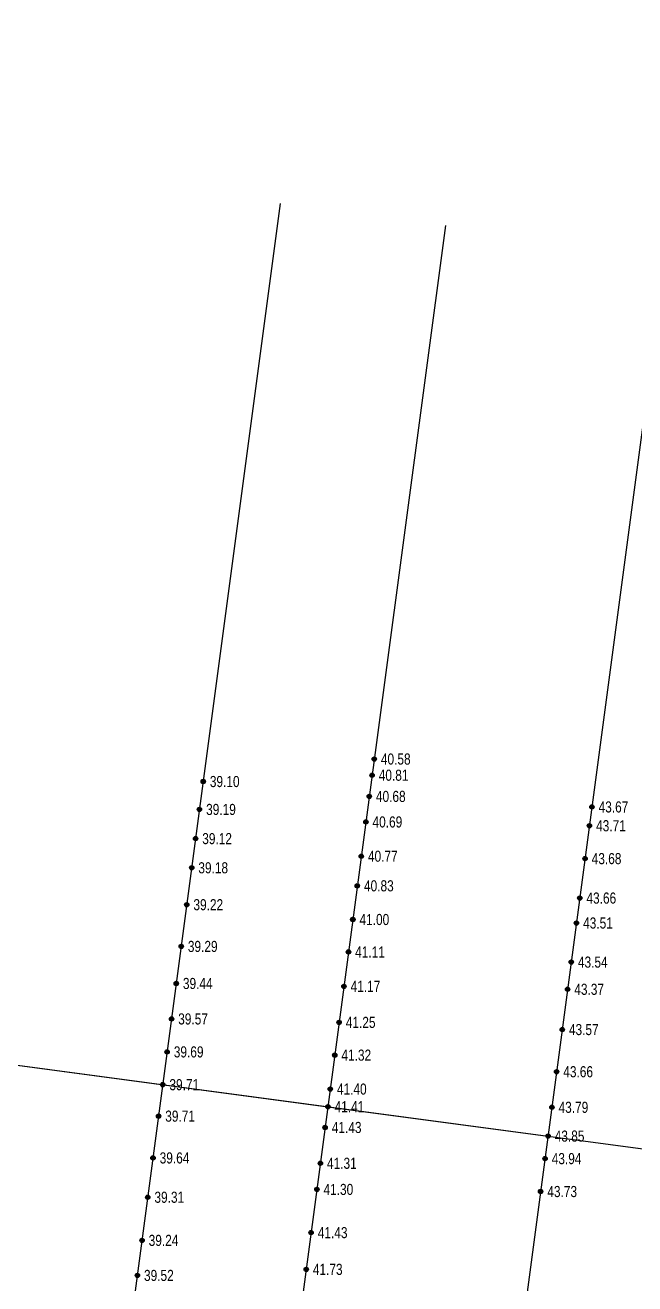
# Model space of a CAD drawing. Extents: x 572865 to 573615, y 785001 to 785187.
# Drawn here: x 573557.8 to 573585.3, y 785060.7 to 785117.4 of the extents above; entities that cross this region are included whole.
import ezdxf
from ezdxf.enums import TextEntityAlignment as Align

# ---------------------------------------------------------------- set-up
doc = ezdxf.new("R2010")
doc.units = 0
doc.header["$LTSCALE"] = 0.5
for name, color, linetype in [('DMX', 3, 'Continuous'), ('GCD', 3, 'Continuous'), ('桩号_M', 3, 'Continuous'), ('道路中线_M', 3, 'Continuous')]:
    doc.layers.add(name, color=color, linetype=linetype)
doc.styles.add('EICAD', font='fsdb_e.shx', dxfattribs={"width": 0.707, "height": 2, "bigfont": 'tjhzf.shx'})

# ---------------------------------------------------------------- blocks, each defined once
blk = doc.blocks.new('gc200')
h = blk.add_hatch(color=0)
edge = h.paths.add_edge_path()
edge.add_arc((0, 0), 0.196, 0, 360)
at = {"color": 0}
blk.add_circle((0, 0), 0.196, dxfattribs=at)

msp = doc.modelspace()

# ---------------------------------------------------------------- linework, layer by layer
at = {"layer": 'DMX', "color": 6}
msp.add_line((573576.723, 785108.363), (573566.147, 785029.065), dxfattribs=at)
at = {"layer": 'DMX', "linetype": 'Continuous'}
for points in [[(573569.288, 785109.355), (573558.712, 785030.057)], [(573586.635, 785107.041), (573576.059, 785027.743)]]:
    msp.add_lwpolyline(points, dxfattribs=at)
at = {"layer": '桩号_M', "linetype": 'Continuous'}
msp.add_lwpolyline([(573393.014, 785092.51), (573412.839, 785089.866), (573432.663, 785087.222), (573452.488, 785084.578), (573472.312, 785081.934), (573492.137, 785079.29), (573511.961, 785076.646), (573531.786, 785074.002), (573551.61, 785071.358), (573571.435, 785068.714), (573591.259, 785066.07), (573596.215, 785065.409), (573608.221, 785063.808)], dxfattribs=at)
at = {"layer": '道路中线_M', "color": 4}
msp.add_line((573206.523, 785117.383), (573608.221, 785063.808), dxfattribs=at)

# ---------------------------------------------------------------- block references
at = {"layer": 'GCD'}
ref = msp.add_blockref('gc200', (573573.521, 785084.359, 40.584), dxfattribs=dict(at, xscale=0.5, yscale=0.5, zscale=0.5))
ref.add_attrib('height', '40.58', dxfattribs={"height": 0.5, "style": 'EICAD', "width": 0.8}).set_placement((573573.821, 785084.359, 40.584), align=Align.MIDDLE_LEFT)
at = {"layer": 'GCD', "linetype": 'Continuous'}
ref = msp.add_blockref('gc200', (573565.82, 785083.347, 39.104), dxfattribs=dict(at, xscale=0.5, yscale=0.5, zscale=0.5))
ref.add_attrib('height', '39.10', dxfattribs={"linetype": 'Continuous', "height": 0.5, "style": 'EICAD', "width": 0.8}).set_placement((573566.12, 785083.347, 39.104), align=Align.MIDDLE_LEFT)
at = {"layer": 'GCD'}
ref = msp.add_blockref('gc200', (573573.424, 785083.631, 40.812), dxfattribs=dict(at, xscale=0.5, yscale=0.5, zscale=0.5))
ref.add_attrib('height', '40.81', dxfattribs={"height": 0.5, "style": 'EICAD', "width": 0.8}).set_placement((573573.724, 785083.631, 40.812), align=Align.MIDDLE_LEFT)
ref = msp.add_blockref('gc200', (573573.297, 785082.678, 40.684), dxfattribs=dict(at, xscale=0.5, yscale=0.5, zscale=0.5))
ref.add_attrib('height', '40.68', dxfattribs={"height": 0.5, "style": 'EICAD', "width": 0.8}).set_placement((573573.597, 785082.678, 40.684), align=Align.MIDDLE_LEFT)
at = {"layer": 'GCD', "linetype": 'Continuous'}
ref = msp.add_blockref('gc200', (573565.652, 785082.091, 39.194), dxfattribs=dict(at, xscale=0.5, yscale=0.5, zscale=0.5))
ref.add_attrib('height', '39.19', dxfattribs={"linetype": 'Continuous', "height": 0.5, "style": 'EICAD', "width": 0.8}).set_placement((573565.952, 785082.091, 39.194), align=Align.MIDDLE_LEFT)
ref = msp.add_blockref('gc200', (573583.322, 785082.203, 43.671), dxfattribs=dict(at, xscale=0.5, yscale=0.5, zscale=0.5))
ref.add_attrib('height', '43.67', dxfattribs={"linetype": 'Continuous', "height": 0.5, "style": 'EICAD', "width": 0.8}).set_placement((573583.622, 785082.203, 43.671), align=Align.MIDDLE_LEFT)
at = {"layer": 'GCD'}
ref = msp.add_blockref('gc200', (573573.144, 785081.528, 40.692), dxfattribs=dict(at, xscale=0.5, yscale=0.5, zscale=0.5))
ref.add_attrib('height', '40.69', dxfattribs={"height": 0.5, "style": 'EICAD', "width": 0.8}).set_placement((573573.444, 785081.528, 40.692), align=Align.MIDDLE_LEFT)
at = {"layer": 'GCD', "linetype": 'Continuous'}
ref = msp.add_blockref('gc200', (573583.209, 785081.358, 43.708), dxfattribs=dict(at, xscale=0.5, yscale=0.5, zscale=0.5))
ref.add_attrib('height', '43.71', dxfattribs={"linetype": 'Continuous', "height": 0.5, "style": 'EICAD', "width": 0.8}).set_placement((573583.509, 785081.358, 43.708), align=Align.MIDDLE_LEFT)
ref = msp.add_blockref('gc200', (573565.477, 785080.778, 39.116), dxfattribs=dict(at, xscale=0.5, yscale=0.5, zscale=0.5))
ref.add_attrib('height', '39.12', dxfattribs={"linetype": 'Continuous', "height": 0.5, "style": 'EICAD', "width": 0.8}).set_placement((573565.777, 785080.778, 39.116), align=Align.MIDDLE_LEFT)
at = {"layer": 'GCD'}
ref = msp.add_blockref('gc200', (573572.938, 785079.986, 40.772), dxfattribs=dict(at, xscale=0.5, yscale=0.5, zscale=0.5))
ref.add_attrib('height', '40.77', dxfattribs={"height": 0.5, "style": 'EICAD', "width": 0.8}).set_placement((573573.238, 785079.986, 40.772), align=Align.MIDDLE_LEFT)
at = {"layer": 'GCD', "linetype": 'Continuous'}
ref = msp.add_blockref('gc200', (573583.012, 785079.878, 43.68), dxfattribs=dict(at, xscale=0.5, yscale=0.5, zscale=0.5))
ref.add_attrib('height', '43.68', dxfattribs={"linetype": 'Continuous', "height": 0.5, "style": 'EICAD', "width": 0.8}).set_placement((573583.312, 785079.878, 43.68), align=Align.MIDDLE_LEFT)
ref = msp.add_blockref('gc200', (573565.302, 785079.465, 39.183), dxfattribs=dict(at, xscale=0.5, yscale=0.5, zscale=0.5))
ref.add_attrib('height', '39.18', dxfattribs={"linetype": 'Continuous', "height": 0.5, "style": 'EICAD', "width": 0.8}).set_placement((573565.602, 785079.465, 39.183), align=Align.MIDDLE_LEFT)
at = {"layer": 'GCD'}
ref = msp.add_blockref('gc200', (573572.76, 785078.654, 40.83), dxfattribs=dict(at, xscale=0.5, yscale=0.5, zscale=0.5))
ref.add_attrib('height', '40.83', dxfattribs={"height": 0.5, "style": 'EICAD', "width": 0.8}).set_placement((573573.06, 785078.654, 40.83), align=Align.MIDDLE_LEFT)
at = {"layer": 'GCD', "linetype": 'Continuous'}
ref = msp.add_blockref('gc200', (573582.775, 785078.103, 43.661), dxfattribs=dict(at, xscale=0.5, yscale=0.5, zscale=0.5))
ref.add_attrib('height', '43.66', dxfattribs={"linetype": 'Continuous', "height": 0.5, "style": 'EICAD', "width": 0.8}).set_placement((573583.075, 785078.103, 43.661), align=Align.MIDDLE_LEFT)
ref = msp.add_blockref('gc200', (573565.081, 785077.805, 39.219), dxfattribs=dict(at, xscale=0.5, yscale=0.5, zscale=0.5))
ref.add_attrib('height', '39.22', dxfattribs={"linetype": 'Continuous', "height": 0.5, "style": 'EICAD', "width": 0.8}).set_placement((573565.381, 785077.805, 39.219), align=Align.MIDDLE_LEFT)
at = {"layer": 'GCD'}
ref = msp.add_blockref('gc200', (573572.558, 785077.138, 41), dxfattribs=dict(at, xscale=0.5, yscale=0.5, zscale=0.5))
ref.add_attrib('height', '41.00', dxfattribs={"height": 0.5, "style": 'EICAD', "width": 0.8}).set_placement((573572.858, 785077.138, 41), align=Align.MIDDLE_LEFT)
at = {"layer": 'GCD', "linetype": 'Continuous'}
ref = msp.add_blockref('gc200', (573582.625, 785076.98, 43.512), dxfattribs=dict(at, xscale=0.5, yscale=0.5, zscale=0.5))
ref.add_attrib('height', '43.51', dxfattribs={"linetype": 'Continuous', "height": 0.5, "style": 'EICAD', "width": 0.8}).set_placement((573582.925, 785076.98, 43.512), align=Align.MIDDLE_LEFT)
ref = msp.add_blockref('gc200', (573564.83, 785075.927, 39.293), dxfattribs=dict(at, xscale=0.5, yscale=0.5, zscale=0.5))
ref.add_attrib('height', '39.29', dxfattribs={"linetype": 'Continuous', "height": 0.5, "style": 'EICAD', "width": 0.8}).set_placement((573565.13, 785075.927, 39.293), align=Align.MIDDLE_LEFT)
at = {"layer": 'GCD'}
ref = msp.add_blockref('gc200', (573572.363, 785075.677, 41.114), dxfattribs=dict(at, xscale=0.5, yscale=0.5, zscale=0.5))
ref.add_attrib('height', '41.11', dxfattribs={"height": 0.5, "style": 'EICAD', "width": 0.8}).set_placement((573572.663, 785075.677, 41.114), align=Align.MIDDLE_LEFT)
at = {"layer": 'GCD', "linetype": 'Continuous'}
ref = msp.add_blockref('gc200', (573582.391, 785075.221, 43.542), dxfattribs=dict(at, xscale=0.5, yscale=0.5, zscale=0.5))
ref.add_attrib('height', '43.54', dxfattribs={"linetype": 'Continuous', "height": 0.5, "style": 'EICAD', "width": 0.8}).set_placement((573582.691, 785075.221, 43.542), align=Align.MIDDLE_LEFT)
ref = msp.add_blockref('gc200', (573564.608, 785074.26, 39.436), dxfattribs=dict(at, xscale=0.5, yscale=0.5, zscale=0.5))
ref.add_attrib('height', '39.44', dxfattribs={"linetype": 'Continuous', "height": 0.5, "style": 'EICAD', "width": 0.8}).set_placement((573564.908, 785074.26, 39.436), align=Align.MIDDLE_LEFT)
at = {"layer": 'GCD'}
ref = msp.add_blockref('gc200', (573572.157, 785074.13, 41.171), dxfattribs=dict(at, xscale=0.5, yscale=0.5, zscale=0.5))
ref.add_attrib('height', '41.17', dxfattribs={"height": 0.5, "style": 'EICAD', "width": 0.8}).set_placement((573572.457, 785074.13, 41.171), align=Align.MIDDLE_LEFT)
at = {"layer": 'GCD', "linetype": 'Continuous'}
ref = msp.add_blockref('gc200', (573582.228, 785073.997, 43.372), dxfattribs=dict(at, xscale=0.5, yscale=0.5, zscale=0.5))
ref.add_attrib('height', '43.37', dxfattribs={"linetype": 'Continuous', "height": 0.5, "style": 'EICAD', "width": 0.8}).set_placement((573582.528, 785073.997, 43.372), align=Align.MIDDLE_LEFT)
ref = msp.add_blockref('gc200', (573564.395, 785072.664, 39.571), dxfattribs=dict(at, xscale=0.5, yscale=0.5, zscale=0.5))
ref.add_attrib('height', '39.57', dxfattribs={"linetype": 'Continuous', "height": 0.5, "style": 'EICAD', "width": 0.8}).set_placement((573564.695, 785072.664, 39.571), align=Align.MIDDLE_LEFT)
at = {"layer": 'GCD'}
ref = msp.add_blockref('gc200', (573571.941, 785072.509, 41.245), dxfattribs=dict(at, xscale=0.5, yscale=0.5, zscale=0.5))
ref.add_attrib('height', '41.25', dxfattribs={"height": 0.5, "style": 'EICAD', "width": 0.8}).set_placement((573572.241, 785072.509, 41.245), align=Align.MIDDLE_LEFT)
at = {"layer": 'GCD', "linetype": 'Continuous'}
ref = msp.add_blockref('gc200', (573581.986, 785072.185, 43.572), dxfattribs=dict(at, xscale=0.5, yscale=0.5, zscale=0.5))
ref.add_attrib('height', '43.57', dxfattribs={"linetype": 'Continuous', "height": 0.5, "style": 'EICAD', "width": 0.8}).set_placement((573582.286, 785072.185, 43.572), align=Align.MIDDLE_LEFT)
ref = msp.add_blockref('gc200', (573564.197, 785071.181, 39.694), dxfattribs=dict(at, xscale=0.5, yscale=0.5, zscale=0.5))
ref.add_attrib('height', '39.69', dxfattribs={"linetype": 'Continuous', "height": 0.5, "style": 'EICAD', "width": 0.8}).set_placement((573564.497, 785071.181, 39.694), align=Align.MIDDLE_LEFT)
at = {"layer": 'GCD'}
ref = msp.add_blockref('gc200', (573571.744, 785071.035, 41.322), dxfattribs=dict(at, xscale=0.5, yscale=0.5, zscale=0.5))
ref.add_attrib('height', '41.32', dxfattribs={"height": 0.5, "style": 'EICAD', "width": 0.8}).set_placement((573572.044, 785071.035, 41.322), align=Align.MIDDLE_LEFT)
at = {"layer": 'GCD', "linetype": 'Continuous'}
ref = msp.add_blockref('gc200', (573581.733, 785070.289, 43.659), dxfattribs=dict(at, xscale=0.5, yscale=0.5, zscale=0.5))
ref.add_attrib('height', '43.66', dxfattribs={"linetype": 'Continuous', "height": 0.5, "style": 'EICAD', "width": 0.8}).set_placement((573582.033, 785070.289, 43.659), align=Align.MIDDLE_LEFT)
ref = msp.add_blockref('gc200', (573564, 785069.706, 39.71), dxfattribs=dict(at, xscale=0.5, yscale=0.5, zscale=0.5))
ref.add_attrib('height', '39.71', dxfattribs={"linetype": 'Continuous', "height": 0.5, "style": 'EICAD', "width": 0.8}).set_placement((573564.3, 785069.706), align=Align.MIDDLE_LEFT)
at = {"layer": 'GCD'}
ref = msp.add_blockref('gc200', (573571.541, 785069.509, 41.4), dxfattribs=dict(at, xscale=0.5, yscale=0.5, zscale=0.5))
ref.add_attrib('height', '41.40', dxfattribs={"height": 0.5, "style": 'EICAD', "width": 0.8}).set_placement((573571.841, 785069.509, 41.4), align=Align.MIDDLE_LEFT)
at = {"layer": 'GCD', "linetype": 'Continuous'}
ref = msp.add_blockref('gc200', (573571.435, 785068.714, 41.412), dxfattribs=dict(at, xscale=0.5, yscale=0.5, zscale=0.5))
ref.add_attrib('height', '41.41', dxfattribs={"linetype": 'Continuous', "height": 0.5, "style": 'EICAD', "width": 0.8}).set_placement((573571.735, 785068.714, 41.412), align=Align.MIDDLE_LEFT)
ref = msp.add_blockref('gc200', (573581.519, 785068.687, 43.786), dxfattribs=dict(at, xscale=0.5, yscale=0.5, zscale=0.5))
ref.add_attrib('height', '43.79', dxfattribs={"linetype": 'Continuous', "height": 0.5, "style": 'EICAD', "width": 0.8}).set_placement((573581.819, 785068.687, 43.786), align=Align.MIDDLE_LEFT)
ref = msp.add_blockref('gc200', (573563.812, 785068.289, 39.705), dxfattribs=dict(at, xscale=0.5, yscale=0.5, zscale=0.5))
ref.add_attrib('height', '39.71', dxfattribs={"linetype": 'Continuous', "height": 0.5, "style": 'EICAD', "width": 0.8}).set_placement((573564.112, 785068.289, 39.705), align=Align.MIDDLE_LEFT)
at = {"layer": 'GCD'}
ref = msp.add_blockref('gc200', (573571.31, 785067.78, 41.428), dxfattribs=dict(at, xscale=0.5, yscale=0.5, zscale=0.5))
ref.add_attrib('height', '41.43', dxfattribs={"height": 0.5, "style": 'EICAD', "width": 0.8}).set_placement((573571.61, 785067.78, 41.428), align=Align.MIDDLE_LEFT)
at = {"layer": 'GCD', "linetype": 'Continuous'}
ref = msp.add_blockref('gc200', (573581.347, 785067.392, 43.85), dxfattribs=dict(at, xscale=0.5, yscale=0.5, zscale=0.5))
ref.add_attrib('height', '43.85', dxfattribs={"linetype": 'Continuous', "height": 0.5, "style": 'EICAD', "width": 0.8}).set_placement((573581.647, 785067.392), align=Align.MIDDLE_LEFT)
ref = msp.add_blockref('gc200', (573563.561, 785066.409, 39.641), dxfattribs=dict(at, xscale=0.5, yscale=0.5, zscale=0.5))
ref.add_attrib('height', '39.64', dxfattribs={"linetype": 'Continuous', "height": 0.5, "style": 'EICAD', "width": 0.8}).set_placement((573563.861, 785066.409, 39.641), align=Align.MIDDLE_LEFT)
ref = msp.add_blockref('gc200', (573581.212, 785066.378, 43.942), dxfattribs=dict(at, xscale=0.5, yscale=0.5, zscale=0.5))
ref.add_attrib('height', '43.94', dxfattribs={"linetype": 'Continuous', "height": 0.5, "style": 'EICAD', "width": 0.8}).set_placement((573581.512, 785066.378, 43.942), align=Align.MIDDLE_LEFT)
at = {"layer": 'GCD'}
ref = msp.add_blockref('gc200', (573571.095, 785066.168, 41.31), dxfattribs=dict(at, xscale=0.5, yscale=0.5, zscale=0.5))
ref.add_attrib('height', '41.31', dxfattribs={"height": 0.5, "style": 'EICAD', "width": 0.8}).set_placement((573571.395, 785066.168, 41.31), align=Align.MIDDLE_LEFT)
at = {"layer": 'GCD', "linetype": 'Continuous'}
ref = msp.add_blockref('gc200', (573563.325, 785064.639, 39.305), dxfattribs=dict(at, xscale=0.5, yscale=0.5, zscale=0.5))
ref.add_attrib('height', '39.31', dxfattribs={"linetype": 'Continuous', "height": 0.5, "style": 'EICAD', "width": 0.8}).set_placement((573563.625, 785064.639, 39.305), align=Align.MIDDLE_LEFT)
at = {"layer": 'GCD'}
ref = msp.add_blockref('gc200', (573570.938, 785064.992, 41.3), dxfattribs=dict(at, xscale=0.5, yscale=0.5, zscale=0.5))
ref.add_attrib('height', '41.30', dxfattribs={"height": 0.5, "style": 'EICAD', "width": 0.8}).set_placement((573571.238, 785064.992, 41.3), align=Align.MIDDLE_LEFT)
at = {"layer": 'GCD', "linetype": 'Continuous'}
ref = msp.add_blockref('gc200', (573581.014, 785064.897, 43.73), dxfattribs=dict(at, xscale=0.5, yscale=0.5, zscale=0.5))
ref.add_attrib('height', '43.73', dxfattribs={"linetype": 'Continuous', "height": 0.5, "style": 'EICAD', "width": 0.8}).set_placement((573581.314, 785064.897, 43.73), align=Align.MIDDLE_LEFT)
at = {"layer": 'GCD'}
ref = msp.add_blockref('gc200', (573570.679, 785063.048, 41.43), dxfattribs=dict(at, xscale=0.5, yscale=0.5, zscale=0.5))
ref.add_attrib('height', '41.43', dxfattribs={"height": 0.5, "style": 'EICAD', "width": 0.8}).set_placement((573570.979, 785063.048, 41.43), align=Align.MIDDLE_LEFT)
at = {"layer": 'GCD', "linetype": 'Continuous'}
ref = msp.add_blockref('gc200', (573563.066, 785062.699, 39.239), dxfattribs=dict(at, xscale=0.5, yscale=0.5, zscale=0.5))
ref.add_attrib('height', '39.24', dxfattribs={"linetype": 'Continuous', "height": 0.5, "style": 'EICAD', "width": 0.8}).set_placement((573563.366, 785062.699, 39.239), align=Align.MIDDLE_LEFT)
ref = msp.add_blockref('gc200', (573562.856, 785061.122, 39.516), dxfattribs=dict(at, xscale=0.5, yscale=0.5, zscale=0.5))
ref.add_attrib('height', '39.52', dxfattribs={"linetype": 'Continuous', "height": 0.5, "style": 'EICAD', "width": 0.8}).set_placement((573563.156, 785061.122, 39.516), align=Align.MIDDLE_LEFT)
at = {"layer": 'GCD'}
ref = msp.add_blockref('gc200', (573570.458, 785061.394, 41.73), dxfattribs=dict(at, xscale=0.5, yscale=0.5, zscale=0.5))
ref.add_attrib('height', '41.73', dxfattribs={"height": 0.5, "style": 'EICAD', "width": 0.8}).set_placement((573570.758, 785061.394, 41.73), align=Align.MIDDLE_LEFT)

doc.saveas('drawing.dxf')
